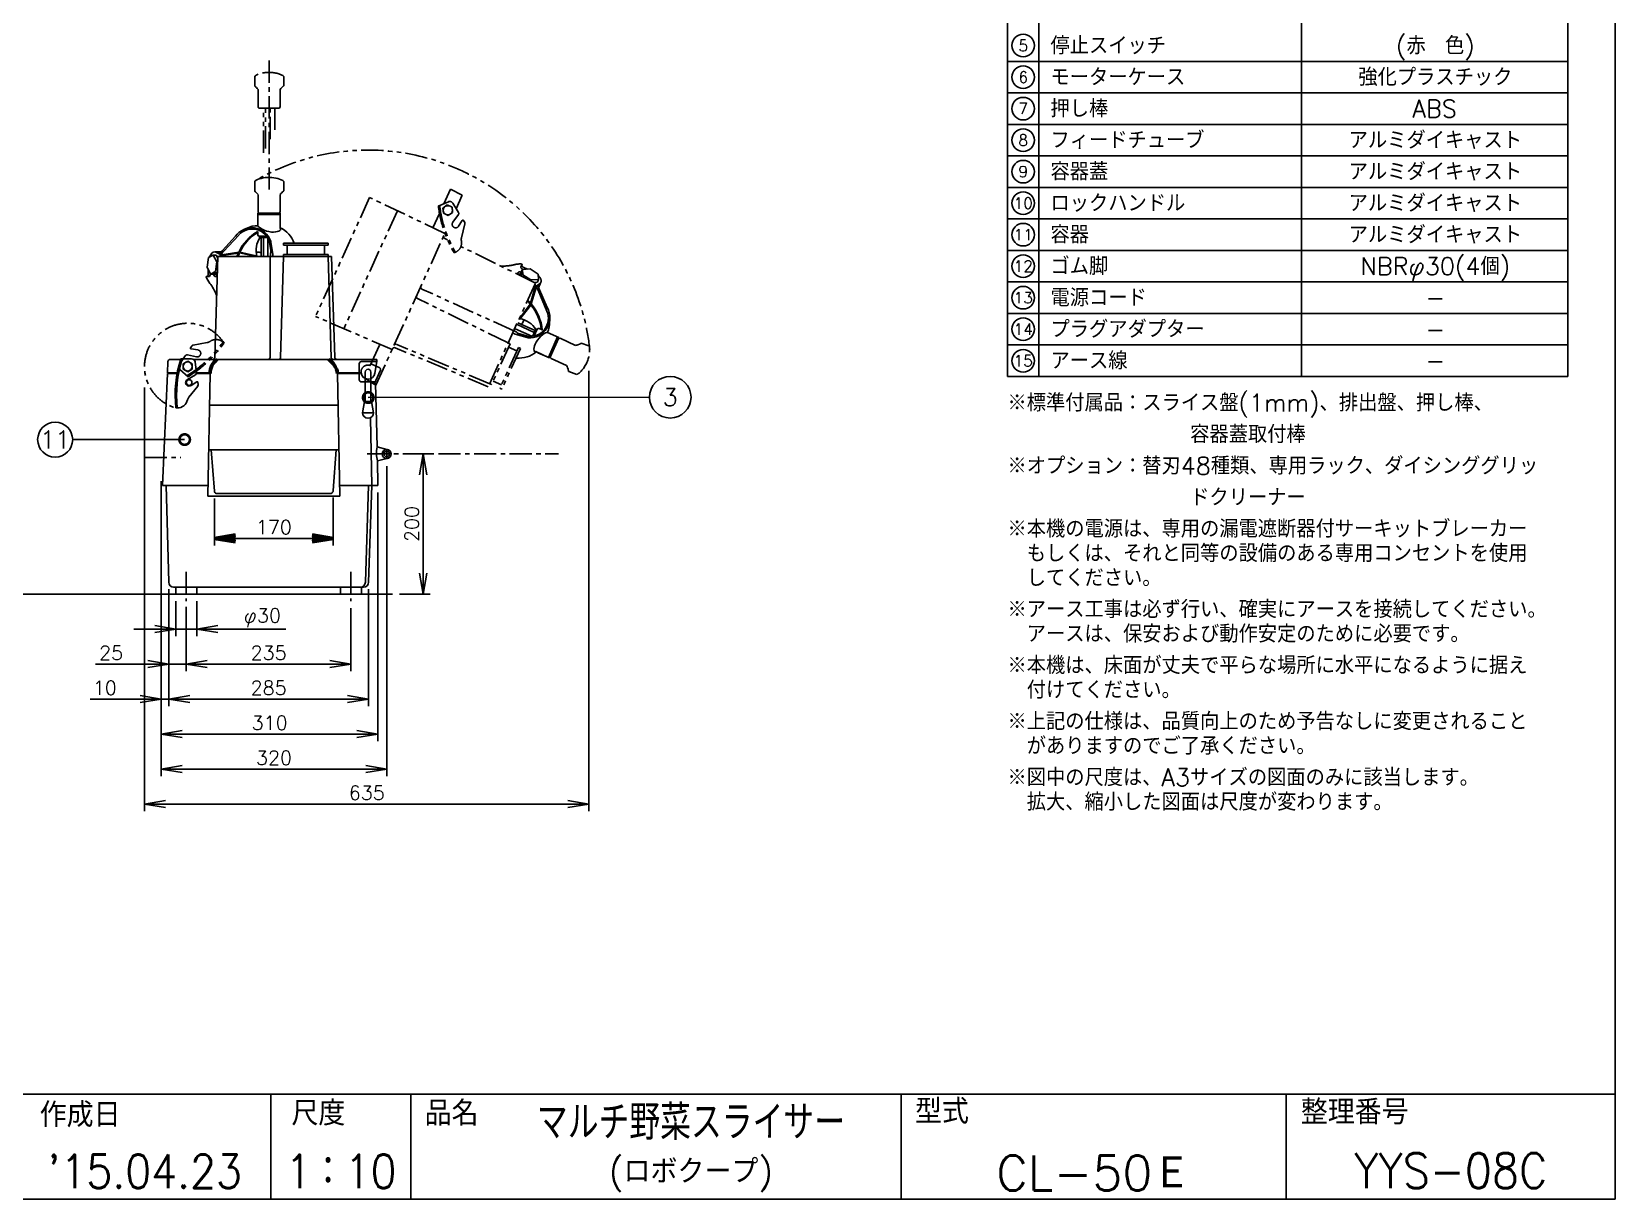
# Model space of a CAD drawing. Extents: x 230 to 4050, y 0 to 2754.
# Drawn here: x 1789 to 4050, y 0 to 1667 of the extents above; entities that cross this region are included whole.
import ezdxf
from ezdxf.enums import TextEntityAlignment as Align

# ---------------------------------------------------------------- set-up
doc = ezdxf.new("R2010")
doc.units = 0
doc.header["$PDMODE"] = 3
doc.linetypes.add('CENTER', pattern=[50.8, 31.75, -6.35, 6.35, -6.35])
doc.linetypes.add('PHANTOM', pattern=[63.5, 31.75, -6.35, 6.35, -6.35, 6.35, -6.35])
doc.layers.get('0').update_dxf_attribs({"linetype": 'CONTINUOUS'})
doc.layers.get('DEFPOINTS').update_dxf_attribs({"linetype": 'CONTINUOUS'})
doc.layers.add('AM_0', color=7, linetype='CONTINUOUS', lineweight=50)
for name, color, linetype in [('DANMEN', 7, 'CONTINUOUS'), ('SIYOU', 7, 'CONTINUOUS'), ('SUNPOU', 7, 'CONTINUOUS'), ('WAKU', 7, 'CONTINUOUS')]:
    doc.layers.add(name, color=color, linetype=linetype)
doc.styles.get("Standard").update_dxf_attribs({"font": 'ROMANS', "bigfont": 'EXTFONT.shx'})
doc.dimstyles.get("Standard").update_dxf_attribs({"dimscale": 10, "dimtxt": 2, "dimasz": 3, "dimexe": 1, "dimexo": 1, "dimgap": 0.6, "dimtad": 3, "dimdec": 0, "dimzin": 0, "dimdsep": 46, "dimtxsty": 'STANDARD', "dimblk1": 'OPEN', "dimblk2": 'OPEN', "dimsah": 1, "dimcen": 1.5, "dimadec": 0, "dimazin": 0, "dimtfac": 1, "dimtdec": 0, "dimtmove": 0, "dimatfit": 0, "dimldrblk": 'DOTSMALL', "dimfxl": 1, "dimtvp": 1, "dimtolj": 1, "dimtzin": 0, "dimarcsym": 0})

# ---------------------------------------------------------------- blocks, each defined once
blk = doc.blocks.new('_DotSmall')
at = {"color": 0, "linetype": 'ByBlock', "const_width": 0.5}
blk.add_lwpolyline([(-0.0625, 0, 1), (0.0625, 0, 1)], format="xyb", close=True, dxfattribs=at)
blk = doc.blocks.new('_OPEN')
at = {"color": 0, "linetype": 'ByBlock'}
for p, q in [((-1, 0.167), (0, 0)), ((0, 0), (-1, -0.167)), ((0, 0), (-1, 0))]:
    blk.add_line(p, q, dxfattribs=at)
blk = doc.blocks.new('*D13')
at = {"layer": 'DEFPOINTS', "color": 0}
for p in [(1994.4, 864.3), (2024.4, 864.3), (2024.4, 814.3)]:
    blk.add_point(p, dxfattribs=at)
at = {"layer": 'SUNPOU', "color": 0, "lineweight": -2}
for p, q in [((1994.4, 854.3), (1994.4, 804.3)), ((2024.4, 854.3), (2024.4, 804.3)), ((1964.4, 814.3), (1934.4, 814.3)), ((1994.4, 814.3), (2024.4, 814.3)), ((2054.4, 814.3), (2151.6, 814.3))]:
    blk.add_line(p, q, dxfattribs=at)
at = {"layer": 'SUNPOU', "color": 0, "lineweight": -2, "xscale": 30, "yscale": 30, "zscale": 30}
blk.add_blockref('_OPEN', (1994.4, 814.3), dxfattribs=at)
at = {"layer": 'SUNPOU', "color": 0, "lineweight": -2, "xscale": 30, "yscale": 30, "zscale": 30, "rotation": 180}
blk.add_blockref('_OPEN', (2024.4, 814.3), dxfattribs=at)
at = {"layer": 'SUNPOU', "color": 0, "insert": (2118, 830.3), "char_height": 20, "attachment_point": 5}
blk.add_mtext('\\A1;φ30', dxfattribs=at)
blk = doc.blocks.new('*D14')
at = {"layer": 'DEFPOINTS', "color": 0}
for p in [(1984.2, 881.2), (2009.4, 856), (2009.4, 764.3)]:
    blk.add_point(p, dxfattribs=at)
at = {"layer": 'SUNPOU', "color": 0, "lineweight": -2}
for p, q in [((1984.2, 871.2), (1984.2, 754.3)), ((2009.4, 846), (2009.4, 754.3)), ((1954.2, 764.3), (1879.8, 764.3)), ((2009.4, 764.3), (1984.2, 764.3)), ((2039.4, 764.3), (2069.4, 764.3))]:
    blk.add_line(p, q, dxfattribs=at)
at = {"layer": 'SUNPOU', "color": 0, "lineweight": -2, "xscale": 30, "yscale": 30, "zscale": 30}
blk.add_blockref('_OPEN', (1984.2, 764.3), dxfattribs=at)
at = {"layer": 'SUNPOU', "color": 0, "lineweight": -2, "xscale": 30, "yscale": 30, "zscale": 30, "rotation": 180}
blk.add_blockref('_OPEN', (2009.4, 764.3), dxfattribs=at)
at = {"layer": 'SUNPOU', "color": 0, "insert": (1902, 780.3), "char_height": 20, "attachment_point": 5}
blk.add_mtext('\\A1;25', dxfattribs=at)
blk = doc.blocks.new('*D15')
at = {"layer": 'DEFPOINTS', "color": 0}
for p in [(2009.4, 854.3), (2244.4, 854.3), (2244.4, 764.3)]:
    blk.add_point(p, dxfattribs=at)
at = {"layer": 'SUNPOU', "color": 0, "lineweight": -2}
for p, q in [((2009.4, 844.3), (2009.4, 754.3)), ((2244.4, 844.3), (2244.4, 754.3)), ((2039.4, 764.3), (2214.4, 764.3))]:
    blk.add_line(p, q, dxfattribs=at)
at = {"layer": 'SUNPOU', "color": 0, "lineweight": -2, "xscale": 30, "yscale": 30, "zscale": 30, "rotation": 180}
blk.add_blockref('_OPEN', (2009.4, 764.3), dxfattribs=at)
at = {"layer": 'SUNPOU', "color": 0, "lineweight": -2, "xscale": 30, "yscale": 30, "zscale": 30}
blk.add_blockref('_OPEN', (2244.4, 764.3), dxfattribs=at)
at = {"layer": 'SUNPOU', "color": 0, "insert": (2126.9, 780.3), "char_height": 20, "attachment_point": 5}
blk.add_mtext('\\A1;235', dxfattribs=at)
blk = doc.blocks.new('*D16')
at = {"layer": 'DEFPOINTS', "color": 0}
for p in [(1973.7, 1035.3), (1984.2, 881.2), (1984.2, 714.3)]:
    blk.add_point(p, dxfattribs=at)
at = {"layer": 'SUNPOU', "color": 0, "lineweight": -2}
for p, q in [((1973.7, 1025.3), (1973.7, 704.3)), ((1984.2, 871.2), (1984.2, 704.3)), ((1943.7, 714.3), (1872.2, 714.3)), ((1984.2, 714.3), (1973.7, 714.3)), ((2014.2, 714.3), (2044.2, 714.3))]:
    blk.add_line(p, q, dxfattribs=at)
at = {"layer": 'SUNPOU', "color": 0, "lineweight": -2, "xscale": 30, "yscale": 30, "zscale": 30}
blk.add_blockref('_OPEN', (1973.7, 714.3), dxfattribs=at)
at = {"layer": 'SUNPOU', "color": 0, "lineweight": -2, "xscale": 30, "yscale": 30, "zscale": 30, "rotation": 180}
blk.add_blockref('_OPEN', (1984.2, 714.3), dxfattribs=at)
at = {"layer": 'SUNPOU', "color": 0, "insert": (1892.9, 730.3), "char_height": 20, "attachment_point": 5}
blk.add_mtext('\\A1;10', dxfattribs=at)
blk = doc.blocks.new('*D17')
at = {"layer": 'DEFPOINTS', "color": 0}
for p in [(1984.2, 881.2), (2269.6, 881.1), (2269.6, 714.3)]:
    blk.add_point(p, dxfattribs=at)
at = {"layer": 'SUNPOU', "color": 0, "lineweight": -2}
for p, q in [((1984.2, 871.2), (1984.2, 704.3)), ((2269.6, 871.1), (2269.6, 704.3)), ((2014.2, 714.3), (2239.6, 714.3))]:
    blk.add_line(p, q, dxfattribs=at)
at = {"layer": 'SUNPOU', "color": 0, "lineweight": -2, "xscale": 30, "yscale": 30, "zscale": 30, "rotation": 180}
blk.add_blockref('_OPEN', (1984.2, 714.3), dxfattribs=at)
at = {"layer": 'SUNPOU', "color": 0, "lineweight": -2, "xscale": 30, "yscale": 30, "zscale": 30}
blk.add_blockref('_OPEN', (2269.6, 714.3), dxfattribs=at)
at = {"layer": 'SUNPOU', "color": 0, "insert": (2126.9, 730.3), "char_height": 20, "attachment_point": 5}
blk.add_mtext('\\A1;285', dxfattribs=at)
blk = doc.blocks.new('*D18')
at = {"layer": 'DEFPOINTS', "color": 0}
for p in [(1973.7, 1035.3), (2283, 1019.3), (2283, 664.3)]:
    blk.add_point(p, dxfattribs=at)
at = {"layer": 'SUNPOU', "color": 0, "lineweight": -2}
for p, q in [((1973.7, 1025.3), (1973.7, 654.3)), ((2283, 1009.3), (2283, 654.3)), ((2003.7, 664.3), (2253, 664.3))]:
    blk.add_line(p, q, dxfattribs=at)
at = {"layer": 'SUNPOU', "color": 0, "lineweight": -2, "xscale": 30, "yscale": 30, "zscale": 30, "rotation": 180}
blk.add_blockref('_OPEN', (1973.7, 664.3), dxfattribs=at)
at = {"layer": 'SUNPOU', "color": 0, "lineweight": -2, "xscale": 30, "yscale": 30, "zscale": 30}
blk.add_blockref('_OPEN', (2283, 664.3), dxfattribs=at)
at = {"layer": 'SUNPOU', "color": 0, "insert": (2128.4, 680.3), "char_height": 20, "attachment_point": 5}
blk.add_mtext('\\A1;310', dxfattribs=at)
blk = doc.blocks.new('*D19')
at = {"layer": 'DEFPOINTS', "color": 0}
for p in [(2295.6, 1056.9), (1973.7, 1035.3), (2295.6, 614.3)]:
    blk.add_point(p, dxfattribs=at)
at = {"layer": 'SUNPOU', "color": 0, "lineweight": -2}
for p, q in [((2295.6, 1046.9), (2295.6, 604.3)), ((1973.7, 1025.3), (1973.7, 604.3)), ((2003.7, 614.3), (2265.6, 614.3))]:
    blk.add_line(p, q, dxfattribs=at)
at = {"layer": 'SUNPOU', "color": 0, "lineweight": -2, "xscale": 30, "yscale": 30, "zscale": 30, "rotation": 180}
blk.add_blockref('_OPEN', (1973.7, 614.3), dxfattribs=at)
at = {"layer": 'SUNPOU', "color": 0, "lineweight": -2, "xscale": 30, "yscale": 30, "zscale": 30}
blk.add_blockref('_OPEN', (2295.6, 614.3), dxfattribs=at)
at = {"layer": 'SUNPOU', "color": 0, "insert": (2134.6, 630.3), "char_height": 20, "attachment_point": 5}
blk.add_mtext('\\A1;320', dxfattribs=at)
blk = doc.blocks.new('*D20')
at = {"layer": 'DEFPOINTS', "color": 0}
for p in [(2584.4, 1193.2), (1949.7, 1169.3), (2584.4, 564.3)]:
    blk.add_point(p, dxfattribs=at)
at = {"layer": 'SUNPOU', "color": 0, "lineweight": -2}
for p, q in [((2584.4, 1183.2), (2584.4, 554.3)), ((1949.7, 1159.3), (1949.7, 554.3)), ((1979.7, 564.3), (2554.4, 564.3))]:
    blk.add_line(p, q, dxfattribs=at)
at = {"layer": 'SUNPOU', "color": 0, "lineweight": -2, "xscale": 30, "yscale": 30, "zscale": 30, "rotation": 180}
blk.add_blockref('_OPEN', (1949.7, 564.3), dxfattribs=at)
at = {"layer": 'SUNPOU', "color": 0, "lineweight": -2, "xscale": 30, "yscale": 30, "zscale": 30}
blk.add_blockref('_OPEN', (2584.4, 564.3), dxfattribs=at)
at = {"layer": 'SUNPOU', "color": 0, "insert": (2267.1, 580.3), "char_height": 20, "attachment_point": 5}
blk.add_mtext('\\A1;635', dxfattribs=at)
blk = doc.blocks.new('*D31')
at = {"color": 0, "linetype": 'ByBlock', "lineweight": -2}
for p, q in [((2327.3, 1064.4), (2357.6, 1064.4)), ((2347.6, 1034.4), (2347.6, 894.3)), ((2313.7, 864.3), (2357.6, 864.3))]:
    blk.add_line(p, q, dxfattribs=at)
at = {"layer": 'DEFPOINTS', "color": 0, "linetype": 'ByBlock'}
for p in [(2317.3, 1064.4), (2303.7, 864.3), (2347.6, 864.3)]:
    blk.add_point(p, dxfattribs=at)
at = {"color": 0, "linetype": 'ByBlock', "lineweight": -2, "xscale": 30, "yscale": 30, "zscale": 30}
for p, rotation in [((2347.6, 1064.4), 90), ((2347.6, 864.3), 270)]:
    blk.add_blockref('_OPEN', p, dxfattribs=dict(at, rotation=rotation))
at = {"color": 0, "linetype": 'ByBlock', "insert": (2331.6, 964.4), "char_height": 20, "attachment_point": 5, "rotation": 90}
blk.add_mtext('\\A1;200', dxfattribs=at)
blk = doc.blocks.new('*D35')
at = {"layer": 'AM_0', "color": 0, "lineweight": -2}
for p, q in [((2049.7, 1001), (2049.7, 933.8)), ((2219.2, 1002.1), (2219.2, 933.8)), ((2079.7, 943.8), (2189.2, 943.8))]:
    blk.add_line(p, q, dxfattribs=at)
at = {"layer": 'DEFPOINTS', "color": 0}
for p in [(2049.7, 1011), (2219.2, 1012.1), (2219.2, 943.8)]:
    blk.add_point(p, dxfattribs=at)
at = {"layer": 'AM_0', "color": 0, "lineweight": -2, "xscale": 30, "yscale": 30, "zscale": 30, "rotation": 180}
blk.add_blockref('_OPEN', (2049.7, 943.8), dxfattribs=at)
at = {"layer": 'AM_0', "color": 0, "lineweight": -2, "xscale": 30, "yscale": 30, "zscale": 30}
blk.add_blockref('_OPEN', (2219.2, 943.8), dxfattribs=at)
at = {"layer": 'AM_0', "color": 0, "insert": (2134.4, 959.8), "char_height": 20, "attachment_point": 5}
blk.add_mtext('\\A1;170', dxfattribs=at)

msp = doc.modelspace()

# ---------------------------------------------------------------- linework, layer by layer
at = {"color": 2}
for p, q in [((2107, 1604), (2107, 1589.7)), ((2111.8, 1560.4), (2111.8, 1584.6)), ((2143.4, 1560.4), (2143.4, 1584.6)), ((2148.8, 1603.5), (2148.8, 1590.2)), ((2107, 1454), (2107, 1439.7)), ((2148.8, 1453.5), (2148.8, 1440.2)), ((2111.8, 1410.4), (2111.8, 1434.6)), ((2143.4, 1410.4), (2143.4, 1434.6)), ((2111.6, 1408.3), (2111.6, 1390.3)), ((2111.6, 1408.3), (2143.6, 1408.3)), ((2143.6, 1406.3), (2111.6, 1406.3)), ((2143.6, 1389.9), (2143.6, 1408.3)), ((2143.6, 1406.3), (2143.6, 1386.5)), ((2111.6, 1382.2), (2111.6, 1377.3)), ((2079.4, 1375.2), (2060.9, 1354.8)), ((2084.2, 1377), (2062.3, 1353.4)), ((2113.6, 1375.3), (2123.9, 1375.3)), ((2113.6, 1375.3), (2113.8, 1373.4)), ((2113.8, 1373.4), (2118.4, 1373.3)), ((2116.5, 1373.3), (2116.5, 1373.4)), ((2116.5, 1346.3), (2116.5, 1373.3)), ((2116.5, 1373.3), (2120.4, 1373.3)), ((2118.4, 1373.3), (2118.4, 1375.3)), ((2119.2, 1375.3), (2119.2, 1373.3)), ((2119.2, 1373.3), (2125.3, 1373.3)), ((2119.5, 1346.3), (2119.5, 1373.3)), ((2126, 1346.3), (2126, 1372.3)), ((2128.3, 1366.5), (2130, 1355.5)), ((2130.3, 1366.8), (2132.9, 1349.3)), ((2148.1, 1362.3), (2148.1, 1365.3)), ((2212.1, 1365.3), (2148.1, 1365.3)), ((2212.1, 1362.3), (2148.1, 1362.3)), ((2153.6, 1349.3), (2153.6, 1362.3)), ((2206.6, 1349.3), (2206.6, 1362.3)), ((2212.1, 1362.3), (2212.1, 1365.3)), ((2040.9, 1344.7), (2039, 1331.2)), ((2040.9, 1344.7), (2047.8, 1348.4)), ((2047.8, 1348.4), (2052, 1348.4)), ((2053, 1338.5), (2047.8, 1348.4)), ((2054.4, 1346.3), (2049.9, 1202.3)), ((2050.1, 1352.8), (2053.5, 1352.8)), ((2053, 1338.5), (2051.1, 1325)), ((2054.3, 1344), (2052, 1348.4)), ((2052.5, 1352.8), (2059.7, 1353.3)), ((2058, 1349.3), (2052.6, 1352.2)), ((2216.8, 1346.3), (2054.4, 1346.3)), ((2058.4, 1350.9), (2055.9, 1352.2)), ((2083.6, 1351.3), (2059.7, 1347.7)), ((2084.2, 1352.5), (2059.9, 1348.9)), ((2083.6, 1351.3), (2083.5, 1352.4)), ((2085.2, 1351.4), (2086.8, 1352.6)), ((2085.2, 1351.4), (2107.2, 1346.6)), ((2085.8, 1352.7), (2110.8, 1346.6)), ((2113.3, 1352.3), (2109.7, 1352.4)), ((2129.1, 1346.3), (2129.1, 1202.3)), ((2129.4, 1350.3), (2129.4, 1346.3)), ((2132.9, 1349.3), (2132.9, 1346.3)), ((2148.1, 1346.3), (2144.1, 1202.3)), ((2148.1, 1346.3), (2148.1, 1349.3)), ((2212.1, 1349.3), (2148.1, 1349.3)), ((2212.1, 1346.3), (2212.1, 1349.3)), ((2212.1, 1346.3), (2216.1, 1202.3)), ((2216.8, 1346.3), (2221.3, 1202.3)), ((2037.5, 1317.7), (2041.7, 1317.7)), ((2039, 1331.2), (2044.1, 1321.3)), ((2040.8, 1327.7), (2040.8, 1320.7)), ((2052.1, 1321.3), (2043.6, 1321.3)), ((2051.1, 1325), (2044.1, 1321.3)), ((2053.7, 1324.1), (2048.3, 1321.3)), ((2050.7, 1317.7), (2051.5, 1317.7)), ((2501.1, 1279.6), (2507.7, 1302.9)), ((2502, 1278.6), (2508.8, 1302.2)), ((2524.3, 1268.4), (2511.9, 1298.1)), ((2524.6, 1273.6), (2513.7, 1298.9)), ((2501.5, 1277), (2485.6, 1256.8)), ((2500.5, 1278.2), (2487.1, 1260.1)), ((2500.5, 1278.2), (2501, 1276.2)), ((2501.1, 1279.6), (2502.2, 1279.3)), ((2481.8, 1249.1), (2506.3, 1237.9)), ((2483, 1251.8), (2507.6, 1240.6)), ((2489.8, 1252.2), (2491.3, 1255.4)), ((2478.9, 1235.6), (2476.2, 1236.8)), ((2481.3, 1238.4), (2477.7, 1240)), ((2496, 1230.7), (2478.9, 1235.6)), ((2479.1, 1243.1), (2502.7, 1232.4)), ((2496.5, 1232.7), (2485.7, 1235.7)), ((2506.5, 1238.1), (2503.9, 1232.5)), ((2507.6, 1240.6), (2506, 1237)), ((2510.6, 1242.4), (2506.3, 1233)), ((2508.3, 1237.3), (2506.5, 1238.1)), ((2508.7, 1243), (2506.8, 1238.8)), ((2506.8, 1238.8), (2508.6, 1238)), ((2507.6, 1240.6), (2507.6, 1240.6)), ((2510.6, 1242.4), (2508.7, 1243)), ((2517.7, 1241.4), (2513.2, 1243.4)), ((2541.5, 1230.5), (2525, 1238)), ((2526.4, 1202.2), (2539.6, 1231.4)), ((2541.5, 1230.5), (2528.2, 1201.4)), ((2543.3, 1229.5), (2565.3, 1219.4)), ((2573.3, 1222.4), (2584, 1218.6)), ((2001.2, 1199.3), (1986.2, 1199.3)), ((2001.4, 1200.1), (2017, 1200.1)), ((2019.6, 1199.3), (2281.4, 1199.3)), ((2281.4, 1196.3), (2281.4, 1199.3)), ((2526.4, 1202.2), (2508.3, 1210.5)), ((2511.4, 1209), (2528.2, 1201.4)), ((2530.2, 1200.8), (2552.2, 1190.7)), ((1982.4, 1179.1), (1975.4, 1019.3)), ((1983.2, 1196.5), (1982.4, 1180.3)), ((1996.4, 1180.3), (1982.4, 1180.3)), ((1996.3, 1179.3), (1982.4, 1179.3)), ((2011.4, 1196.9), (2004.9, 1193.1)), ((2004.9, 1193.1), (2004.9, 1185.6)), ((2004.9, 1185.6), (2011.4, 1181.8)), ((2022.5, 1177.3), (2010.9, 1170.7)), ((2017.9, 1193.1), (2011.4, 1196.9)), ((2011.4, 1181.8), (2017.9, 1185.6)), ((2017.9, 1185.6), (2017.9, 1193.1)), ((2024, 1180.3), (2022, 1195.7)), ((2043, 1180.3), (2024, 1180.3)), ((2043, 1179.3), (2024, 1179.3)), ((2043.4, 1179.3), (2039.9, 1004.3)), ((2225.3, 1179.3), (2228.6, 1004.3)), ((2258.9, 1180.3), (2225.7, 1180.3)), ((2256.4, 1179.3), (2225.7, 1179.3)), ((2256.4, 1180.3), (2256.4, 1193.3)), ((2256.4, 1170.3), (2256.4, 1179.3)), ((2281.4, 1196.3), (2259.4, 1196.3)), ((2264.9, 1181.3), (2264.9, 1139.3)), ((2272.9, 1181.3), (2272.9, 1139.3)), ((2281.4, 1196.3), (2278.8, 1179.8)), ((2555.5, 1182), (2567, 1177.9)), ((2012.9, 1145.3), (2025.6, 1161.4)), ((2024.3, 1167.5), (2016.1, 1162.2)), ((2026.2, 1163.6), (2025.8, 1166.8)), ((2280.1, 1167.3), (2259.4, 1167.3)), ((2279.6, 1165.3), (2281.8, 1074.4)), ((2042, 1134.2), (2226.8, 1134.2)), ((2263.9, 1139.3), (2260.9, 1123.3)), ((2273.9, 1139.3), (2263.9, 1139.3)), ((2276.9, 1123.3), (2273.9, 1139.3)), ((1994.5, 1130.1), (1996.5, 1130.1)), ((2260.9, 1123.3), (2276.9, 1123.3)), ((2272.4, 1115.7), (2274.2, 1019.3)), ((2041.1, 1070.3), (2227.6, 1070.3)), ((2045.1, 1070.3), (2049.7, 1011.2)), ((2223.6, 1070.3), (2219.2, 1012.1)), ((2295.6, 1070.9), (2281.8, 1074.4)), ((2282.2, 1055), (2283, 1019.3)), ((2295.7, 1057.9), (2282.4, 1054.4)), ((2040.4, 1019.3), (1975.4, 1019.3)), ((1980.4, 1019.3), (1984.2, 881.2)), ((2283, 1019.3), (2228.4, 1019.3)), ((2269.5, 1019.3), (2265.1, 881.1)), ((2274.4, 1019.3), (2269.6, 881.1)), ((2039.9, 1004.3), (2228.8, 1004.3)), ((2052, 1008), (2216.7, 1008)), ((2262.6, 874.3), (1991.2, 874.3)), ((1994.4, 864.3), (1994.4, 874.3)), ((1994.4, 864.3), (2024.4, 864.3)), ((2024.4, 864.3), (2024.4, 874.3)), ((2229.4, 864.3), (2229.4, 874.3)), ((2229.4, 864.3), (2259.4, 864.3)), ((2259.4, 864.3), (2259.4, 874.3))]:
    msp.add_line(p, q, dxfattribs=at)
at = {"color": 2, "linetype": 'CENTER'}
for p, q in [((2267.8, 1064.4), (2540.7, 1064.4)), ((1950, 1059.3), (2001.5, 1059.3)), ((2009.4, 896), (2009.4, 854.3)), ((2244.4, 896), (2244.4, 854.3))]:
    msp.add_line(p, q, dxfattribs=at)
at = {"color": 2}
for centre, radius in [((2011.4, 1189.3), 6.5), ((2013.4, 1166.3), 4), ((2295.6, 1064.4), 6.5), ((2295.6, 1064.4), 4)]:
    msp.add_circle(centre, radius, dxfattribs=at)
for centre, radius, start, end in [((2095.1, 1573.7), 20, 33.1966, 53.7135), ((2160.1, 1573.7), 20, 126.2865, 146.8034), ((2114.4, 1560.4), 2.56, 180, 234.4326), ((2140.8, 1560.4), 2.56, 305.5674, 0), ((2095.1, 1423.7), 20, 33.1966, 53.7135), ((2160.1, 1423.7), 20, 126.2865, 146.8034), ((2114.4, 1410.4), 2.56, 180, 234.4326), ((2140.8, 1410.4), 2.56, 305.5674, 0), ((2102.9, 1358.7), 28.7, 19.4001, 144.9851), ((2103.4, 1359.8), 25.8, 15.0086, 137.9338), ((2146.7, 1322.4), 69.4, 120.4293, 154.3032), ((2144.6, 1324.5), 65.2, 120.4297, 154.3805), ((2110, 1362.9), 27.5, 86.749, 120.1676), ((2126.8, 1352.7), 38.6, 19.2, 64.1551), ((2141.8, 1355.2), 32.8, 145.6052, 195.3078), ((2113.6, 1377.3), 2, 180, 270), ((2120.4, 1365.3), 10, 8.6255, 16.9007), ((2069.6, 1346.6), 12, 136.8674, 181.1052), ((2069.6, 1346.6), 10, 136.8674, 181.3262), ((2146.7, 1322.4), 69.4, 155.4295, 159.8322), ((2144.6, 1324.5), 65.2, 155.6973, 160.2535), ((2502.6, 1294.3), 10, 22.4104, 66.8693), ((2502.6, 1294.3), 12, 22.4104, 66.6482), ((2500.6, 1258.1), 25.8, 260.5516, 23.4769), ((2451.5, 1235.2), 65.2, 41.2403, 45.7966), ((2448.7, 1234.1), 69.4, 40.9725, 45.3752), ((2499.9, 1259), 28.7, 264.9431, 30.5282), ((2451.5, 1235.2), 65.2, 5.9727, 39.9235), ((2448.7, 1234.1), 69.4, 5.9723, 39.8463), ((2480.5, 1225), 32.8, 31.1482, 80.8508), ((2500.7, 1250.8), 27.5, 332.292, 5.7107), ((2498.7, 1240.3), 10, 254.1685, 262.4437), ((2512.4, 1241.6), 2, 65.543, 155.543), ((2542.2, 1227.1), 2.56, 65.543, 119.9756), ((1986.2, 1196.3), 3, 90, 176.9872), ((2165.7, 1148.5), 172.2, 162.577, 186.1407), ((2165.7, 1148.5), 170.2, 162.3657, 186.2131), ((2017, 1195.1), 5, 7.5521, 90), ((2046.9, 1202.3), 3, 270, 358.2101), ((2126.1, 1202.3), 3, 270, 0), ((2141.1, 1202.3), 3, 270, 358.4089), ((2219.1, 1202.3), 3, 181.5911, 270), ((2224.3, 1202.3), 3, 181.7899, 270), ((2484.5, 1239.8), 38.6, 264.7431, 309.6981), ((2531.3, 1203.1), 2.56, 191.1104, 245.543), ((2021, 1179.9), 3, 299.825, 7.5521), ((2259.4, 1193.3), 3, 90, 180), ((2268.9, 1181.3), 10, 185.7392, 351.0014), ((2268.9, 1181.3), 4, 0, 180), ((2535.3, 1180), 20, 11.8296, 32.3465), ((2013.4, 1166.3), 5, 119.825, 303.1533), ((2024.8, 1166.6), 1, 7.5521, 123.1533), ((2023.2, 1163.2), 3, 321.6991, 7.5521), ((2259.4, 1170.3), 3, 180, 270), ((1996.5, 1145.1), 15, 270, 346.1786), ((2020.8, 1139.1), 10, 141.6991, 166.1786), ((2268.9, 1123.3), 8, 180, 0), ((2321.8, 1065.6), 41, 167.682, 195.9563), ((1991.2, 881.3), 7, 181.5802, 270), ((2258.1, 881.3), 7, 270, 358.181), ((2262.6, 881.3), 7, 270, 358.0251)]:
    msp.add_arc(centre, radius, start, end, dxfattribs=at)
at = {"color": 2, "linetype": 'PHANTOM'}
msp.add_arc((2562.3, 1239.2), 20, 278.7396, 299.2565, dxfattribs=at)
at = {"color": 2}
for centre, major_axis, ratio, start_param, end_param in [((2127.6, 1446.8), (25, 0), 0.5, 0.556518, 2.536005), ((2127.6, 1446.8), (25, 0), 0.5, -0.597863, -0.556518), ((2050.1, 1334.8), (0, 18), 0.516829, 0, 0.92413), ((2050.1, 1334.8), (0, 18), 0.516829, -0.268649, 0), ((2053.5, 1334.8), (0, 18), 0.516829, -0.268649, 0), ((2113.3, 1334.8), (0, 17.5), 0.532981, -0.348828, 0), ((2128.6, 1355.3), (-0.75, 4.94), 0.275193, 3.141593, 4.712389), ((2037.5, 1320.7), (3.31, 0), 0.906573, 4.712389, 6.283185), ((2053, 1337.5), (0, 35), 0.537782, 2.171442, 2.573428), ((2050.7, 1321.3), (0, 3.6), 0.537782, 1.570796, 3.141593), ((2054, 1321.3), (0, 3.6), 0.537782, 1.570796, 2.64266), ((2018.6, 1241.3), (0.9, 80), 0.537933, -0.89114, -0.578887), ((2473.9, 1259.4), (15.9, -7.2), 0.532981, -0.348828, 0), ((2486.1, 1237), (4.81, -1.36), 0.275193, 3.141593, 4.712389), ((2055.4, 1013), (5.16, 3.87), 0.641152, 2.646844, 3.636342)]:
    msp.add_ellipse(centre, major_axis=major_axis, ratio=ratio, start_param=start_param, end_param=end_param, dxfattribs=at)
at = {"color": 2, "extrusion": (0, 0, -1)}
for centre, major_axis, ratio, start_param, end_param in [((2041.7, 1321.3), (0, 3.6), 0.537782, 1.570796, 3.141593), ((2051.5, 1327.7), (0, 10), 0.537782, 2.769419, 3.141593), ((2213.4, 1012.8), (4.09, 4.09), 1, 0.902961, 1.760555)]:
    msp.add_ellipse(centre, major_axis=major_axis, ratio=ratio, start_param=start_param, end_param=end_param, dxfattribs=at)
at = {"color": 2, "linetype": 'PHANTOM'}
for start_param, end_param in [(3.655746, 3.739455), (0.547988, 2.762901), (-0.597863, -0.461721)]:
    msp.add_ellipse((2569.9, 1200), major_axis=(-10.4, -22.8), ratio=0.5, start_param=start_param, end_param=end_param, dxfattribs=at)
at = {"color": 2}
for points in [[(2111.6, 1390.3), (2111.5, 1388.4), (2129.9, 1376.7), (2146.6, 1384), (2143.6, 1386.5)], [(2525.1, 1238), (2523.3, 1238.9), (2505.1, 1227), (2504.8, 1208.7), (2508.3, 1210.5)]]:
    msp.add_open_spline(points, degree=3, knots=[3.813564, 3.813564, 3.813564, 3.813564, 20.028579, 33.608098, 33.608098, 33.608098, 33.608098], dxfattribs=at)
at = {"layer": 'AM_0', "color": 2}
for centre, radius, start, end in [((2066.1, 1180.5), 22.7, 124.0626, 182.9402), ((2197.4, 1175.3), 28.3, 8.2763, 58.3749)]:
    msp.add_arc(centre, radius, start, end, dxfattribs=at)
at = {"layer": 'DANMEN', "color": 2, "linetype": 'CENTER'}
msp.add_line((2127.6, 1441.9), (2127.6, 1628.6), dxfattribs=at)
at = {"layer": 'DANMEN', "color": 2, "linetype": 'PHANTOM'}
for p, q in [((2112.9, 1558.3), (2142.3, 1558.3)), ((2142.3, 1558.3), (2112.9, 1558.3)), ((2142.3, 1558.3), (2112.9, 1558.3)), ((2112.9, 1558.3), (2142.3, 1558.3)), ((2119.6, 1494.3), (2119.6, 1558.3)), ((2122.6, 1500.5), (2122.6, 1558.3)), ((2129.1, 1513.8), (2129.1, 1558.3)), ((2135.6, 1527.1), (2135.6, 1558.3)), ((2271.2, 1430.5), (2194, 1260.8)), ((2378.6, 1379.2), (2271.2, 1430.5)), ((2377.1, 1421.6), (2386.6, 1442.6)), ((2403.5, 1433.8), (2386.6, 1442.6)), ((2394.7, 1414.6), (2403.5, 1433.8)), ((2142.3, 1408.3), (2112.9, 1408.3)), ((2112.9, 1408.3), (2142.3, 1408.3)), ((2310.8, 1411.6), (2234.3, 1243.4)), ((2361.5, 1387.4), (2370.8, 1407.8)), ((2369.2, 1418.1), (2383.7, 1424.6)), ((2382, 1419.9), (2375.9, 1415.5)), ((2375.9, 1415.5), (2376.7, 1408.1)), ((2376.7, 1408.1), (2383.5, 1405)), ((2388.9, 1416.8), (2382, 1419.9)), ((2383.5, 1405), (2389.6, 1409.3)), ((2389.6, 1409.3), (2388.9, 1416.8)), ((2398, 1409.4), (2389.8, 1422.6)), ((2397.9, 1406.1), (2390, 1395.2)), ((2403.5, 1397.8), (2398.3, 1389.6)), ((2402.3, 1372.9), (2407.2, 1392.8)), ((2406.9, 1395.1), (2405.2, 1397.8)), ((2280.1, 1162.5), (2378.6, 1379.2)), ((2382.2, 1370.3), (2378.6, 1372.1)), ((2507.9, 1308.3), (2401.5, 1360.8)), ((2391.7, 1351.4), (2393.6, 1352.3)), ((2488.8, 1335.5), (2487.1, 1331.7)), ((2483.4, 1323.5), (2483, 1322.7)), ((2486.1, 1320.7), (2489.6, 1328.4)), ((2488, 1318.1), (2487.6, 1324.2)), ((2489.4, 1328), (2500.5, 1328.6)), ((2489.8, 1320.1), (2489.4, 1328)), ((2501.3, 1312.8), (2489.8, 1320.1)), ((2496.5, 1328.4), (2490.2, 1331.2)), ((2512, 1321.3), (2500.5, 1328.6)), ((2501.3, 1312.8), (2512.4, 1313.4)), ((2512.4, 1313.4), (2510.7, 1309.6)), ((2512.4, 1313.4), (2512, 1321.3)), ((2476.9, 1240.2), (2345.8, 1299.9)), ((2507.9, 1308.3), (2440.6, 1160.4)), ((2505.7, 1309.4), (2510.7, 1309.6)), ((2509.1, 1303.8), (2513.9, 1307.5)), ((2510.3, 1302.7), (2512.6, 1304.4)), ((2514.6, 1307.3), (2512, 1300.6)), ((2515.6, 1309.5), (2514.2, 1306.4)), ((2469.1, 1223), (2339.6, 1286.3)), ((2303.3, 1213.5), (2194, 1260.8)), ((2039.3, 1223.5), (2019.2, 1219.8)), ((2063.2, 1222.8), (2061.7, 1224.1)), ((2471.8, 1221.7), (2445.3, 1163.5)), ((2469.1, 1223), (2471.8, 1221.7)), ((2528.8, 1202.6), (2540.9, 1229.4)), ((2540.9, 1229.4), (2528.8, 1202.6)), ((2007.8, 1204.4), (1999.2, 1191.5)), ((2010.9, 1205.7), (2024, 1203.1)), ((2017.2, 1218.5), (2015.4, 1215.8)), ((2016.1, 1214.3), (2025.7, 1212.9)), ((2272.1, 1190.8), (2285.9, 1221.1)), ((2440.6, 1160.4), (2307.6, 1216)), ((2442.6, 1164.7), (2309.8, 1220.7)), ((2483.6, 1216.4), (2457.2, 1158.1)), ((2486.4, 1215.1), (2459.9, 1156.9)), ((2469.5, 1216.7), (2481.4, 1211.4)), ((2483.6, 1216.4), (2486.4, 1215.1)), ((2011.8, 1174.7), (1999.9, 1185.2)), ((2273.1, 1193.1), (2285, 1187.8)), ((2277.4, 1163.8), (2286.5, 1183.8)), ((2277.4, 1163.8), (2263.4, 1173)), ((2277.4, 1163.8), (2280.1, 1162.5)), ((2442.6, 1164.7), (2445.3, 1163.5)), ((2447.6, 1168.5), (2459.4, 1163.1)), ((2457.2, 1158.1), (2459.9, 1156.9))]:
    msp.add_line(p, q, dxfattribs=at)
at = {"layer": 'DANMEN', "color": 1, "linetype": 'CENTER'}
for p, q in [((2288.1, 1064.4), (2303.1, 1064.4)), ((2295.6, 1056.9), (2295.6, 1071.9))]:
    msp.add_line(p, q, dxfattribs=at)
at = {"layer": 'DANMEN', "color": 2}
msp.add_line((2303.7, 864.3), (1141.4, 864.3), dxfattribs=at)
at = {"layer": 'DANMEN', "color": 2, "linetype": 'PHANTOM'}
msp.add_circle((2382.8, 1412.4), 6.5, dxfattribs=at)
for centre, radius, start, end in [((2268.9, 1179.9), 318.4, 6.0312, 120.3893), ((2385.5, 1420), 5, 31.848, 111.2469), ((2540.3, 1438.7), 172.2, 186.873, 210.4367), ((2540.3, 1438.7), 170.2, 186.6616, 210.5091), ((2395.4, 1407.8), 3, 324.121, 31.848), ((2394.1, 1392.3), 5, 144.121, 327.4492), ((2404.3, 1397.3), 1, 31.848, 147.4492), ((2404.3, 1393.5), 3, 345.995, 31.848), ((2379.9, 1374.7), 3, 155.543, 243.7531), ((2387.4, 1365.9), 15, 294.2959, 10.4745), ((2412, 1370.5), 10, 165.995, 190.4745), ((2340.9, 1289), 3, 155.543, 243.9519), ((2347.1, 1302.6), 3, 155.543, 245.543), ((2011.4, 1189.3), 61.7, 32.8295, 254.0766), ((1922.3, 1321.8), 170.2, 301.1186, 324.966), ((1922.3, 1321.8), 172.2, 301.3299, 324.8936), ((2037.5, 1233.3), 10, 280.452, 304.9315), ((2051.8, 1212.8), 15, 48.7529, 124.9315), ((2010.3, 1202.8), 3, 78.5779, 146.305), ((2016.3, 1215.3), 1, 146.305, 261.9062), ((2019.7, 1216.8), 3, 100.452, 146.305), ((2025, 1208), 5, 258.5779, 81.9062), ((2306.5, 1213.2), 3, 67.3329, 155.543), ((2308.6, 1218), 3, 67.1342, 155.543), ((2003.4, 1188.8), 5, 146.305, 228.7529), ((2268.9, 1181.3), 10, 71.2822, 236.5444), ((2283.7, 1185), 3, 335.543, 65.543)]:
    msp.add_arc(centre, radius, start, end, dxfattribs=at)
for centre, major_axis, ratio, start_param, end_param in [((2127.6, 1596.8), (25, 0), 0.5, 0.556518, 2.536005), ((2127.6, 1596.8), (25, 0), 0.5, -0.597863, -0.556518), ((2427.1, 1384.3), (-72.4, 33.9), 0.537933, 2.250452, 2.562705), ((2500.4, 1313.2), (-31.9, 14.5), 0.537782, -0.97015, -0.568164), ((2491.6, 1334.2), (1.37, 3.01), 0.906573, 1.570796, 3.141593), ((2485.3, 1318.9), (-3.28, 1.49), 0.537782, 4.712389, 5.784252), ((2486.6, 1322), (-3.28, 1.49), 0.537782, 4.712389, 6.283185), ((2499.2, 1316.9), (-16.4, 7.5), 0.516829, 2.872943, 4.065723), ((2497.8, 1313.9), (-16.4, 7.5), 0.516829, 2.872943, 3.141593)]:
    msp.add_ellipse(centre, major_axis=major_axis, ratio=ratio, start_param=start_param, end_param=end_param, dxfattribs=at)
at = {"layer": 'DANMEN', "color": 2, "linetype": 'PHANTOM', "extrusion": (0, 0, -1)}
for centre, major_axis, start_param in [((2492.1, 1318.6), (-9.1, 4.14), -0.372174), ((2490.4, 1330.2), (-3.28, 1.49), -1.570796)]:
    msp.add_ellipse(centre, major_axis=major_axis, ratio=0.537782, start_param=start_param, end_param=0, dxfattribs=at)
at = {"layer": 'SIYOU', "color": 6}
for p, q in [((3182, 1895), (3182, 1175)), ((3982, 1895), (3982, 1175)), ((3982, 1175), (3182, 1175))]:
    msp.add_line(p, q, dxfattribs=at)
at = {"layer": 'SIYOU', "color": 7}
for p, q in [((3227, 1895), (3227, 1175)), ((3602, 1895), (3602, 1175)), ((3982, 1625), (3182, 1625)), ((3982, 1580), (3182, 1580)), ((3982, 1535), (3182, 1535)), ((3982, 1490), (3182, 1490)), ((3982, 1445), (3182, 1445)), ((3982, 1400), (3182, 1400)), ((3982, 1355), (3182, 1355)), ((3982, 1310), (3182, 1310)), ((3982, 1265), (3182, 1265)), ((3982, 1220), (3182, 1220))]:
    msp.add_line(p, q, dxfattribs=at)
at = {"layer": 'SIYOU'}
for centre in [(3204.5, 1647.5), (3204.5, 1602.5), (3204.5, 1557.5), (3204.5, 1512.5), (3204.5, 1467.5), (3204.5, 1422.5), (3204.5, 1377.5), (3204.5, 1332.5), (3204.5, 1287.5), (3204.5, 1242.5), (3204.5, 1197.5)]:
    msp.add_circle(centre, 16.1, dxfattribs=at)
at = {"layer": 'SUNPOU'}
for centre, radius in [((2700.4, 1145.4), 29.7), ((1822.1, 1084.9), 25)]:
    msp.add_circle(centre, radius, dxfattribs=at)
at = {"layer": 'WAKU', "color": 6}
for p, q in [((4050, 2753.5), (4050, 0)), ((230, 150), (4050, 150)), ((230, 0), (4050, 0))]:
    msp.add_line(p, q, dxfattribs=at)
at = {"layer": 'WAKU', "color": 7}
for p, q in [((2130, 150), (2130, 0)), ((2330, 150), (2330, 0)), ((3030, 150), (3030, 0)), ((3580, 150), (3580, 0))]:
    msp.add_line(p, q, dxfattribs=at)

# ---------------------------------------------------------------- texts
at = {"layer": 'SIYOU'}
for s, height, p in [('5', 16.1, (3204.5, 1647.5)), ('6', 16.1, (3204.5, 1602.5)), ('7', 16.1, (3204.5, 1557.5)), ('8', 16.1, (3204.5, 1512.5)), ('9', 16.1, (3204.5, 1467.5)), ('10', 16.07, (3204.5, 1422.5)), ('11', 16.07, (3204.5, 1377.5)), ('12', 16.07, (3204.5, 1332.5)), ('13', 16.07, (3204.5, 1287.5)), ('14', 16.07, (3204.5, 1242.5)), ('15', 16.07, (3204.5, 1197.5))]:
    msp.add_text(s, height=height, dxfattribs=at).set_placement(p, align=Align.MIDDLE)
for s, p in [('停止スイッチ', (3243.4, 1647.5)), ('モーターケース', (3243.4, 1602.5)), ('押し棒', (3243.4, 1557.5)), ('フィードチューブ', (3243.4, 1512.5)), ('容器蓋', (3243.4, 1467.5)), ('ロックハンドル', (3243.4, 1422.5)), ('容器', (3243.4, 1377.5)), ('ゴム脚', (3243.4, 1332.5)), ('電源コード', (3243.4, 1287.5)), ('プラグアダプター', (3243.4, 1242.5)), ('アース線', (3243.4, 1197.5))]:
    msp.add_text(s, height=25, dxfattribs=at).set_placement(p, align=Align.MIDDLE_LEFT)
at = {"layer": 'SIYOU', "color": 1}
for s, p in [('(赤\u3000色)', (3793, 1647.5)), ('強化プラスチック', (3793, 1602.5)), ('ABS', (3792, 1557.5)), ('アルミダイキャスト', (3793, 1512.5)), ('アルミダイキャスト', (3793, 1467.5)), ('アルミダイキャスト', (3793, 1422.5)), ('アルミダイキャスト', (3793, 1377.5)), ('NBRφ30(4個)', (3793, 1332.5)), ('-', (3793, 1287.5)), ('-', (3793, 1242.5)), ('-', (3793, 1197.5))]:
    msp.add_text(s, height=25, dxfattribs=at).set_placement(p, align=Align.MIDDLE_CENTER)
for s, p in [('※標準付属品：スライス盤(1mm)、排出盤、押し棒、', (3182, 1125)), ('              容器蓋取付棒', (3182, 1080)), ('※オプション：替刃48種類、専用ラック、ダイシンググリッ', (3182, 1035)), ('              ドクリーナー', (3182, 990)), ('※本機の電源は、専用の漏電遮断器付サーキットブレーカー ', (3182, 945)), ('\u3000もしくは、それと同等の設備のある専用コンセントを使用', (3182, 910)), ('\u3000してください。', (3182, 875)), ('※アース工事は必ず行い、確実にアースを接続してください。', (3182, 830)), ('\u3000アースは、保安および動作安定のために必要です。', (3182, 795)), ('※本機は、床面が丈夫で平らな場所に水平になるように据え', (3182, 750)), ('\u3000付けてください。', (3182, 715)), ('※上記の仕様は、品質向上のため予告なしに変更されること', (3182, 670)), ('\u3000がありますのでご了承ください。', (3182, 635)), ('※図中の尺度は、A3サイズの図面のみに該当します。', (3182, 590)), ('\u3000拡大、縮小した図面は尺度が変わります。', (3182, 555))]:
    msp.add_text(s, height=25, dxfattribs=at).set_placement(p)
at = {"layer": 'SUNPOU'}
for s, p in [('3', (2700.4, 1145.4)), ('11', (1822.1, 1084.9))]:
    msp.add_text(s, height=25, dxfattribs=at).set_placement(p, align=Align.MIDDLE)
at = {"layer": 'WAKU'}
for s, p in [('作成日', (1800, 103.1)), ('尺度', (2159.5, 105.4)), ('品名', (2349.7, 105.4)), ('型式', (3049.9, 108)), ('整理番号', (3600.9, 107.1))]:
    msp.add_text(s, height=35, dxfattribs=at).set_placement(p)
at = {"layer": 'WAKU', "color": 1, "width": 0.8}
msp.add_text('マルチ野菜スライサー', height=50, dxfattribs=at).set_placement((2730, 112.5), align=Align.MIDDLE)
at = {"layer": 'WAKU', "color": 1, "width": 0.9}
for s, height, p in [("'15.04.23", 48, (1950, 16)), ('1：10', 48, (2230.3, 16)), ('YYS-08C', 50, (3815, 16))]:
    msp.add_text(s, height=height, dxfattribs=at).set_placement(p, align=Align.CENTER)
at = {"layer": 'WAKU', "color": 1}
for s, height, p in [('(ロボクープ)', 35, (2730, 37.5)), ('CL-50Ｅ', 50, (3305, 37.5))]:
    msp.add_text(s, height=height, dxfattribs=at).set_placement(p, align=Align.MIDDLE)

# ---------------------------------------------------------------- dimensions: what is measured, and where the dimension line sits
at = {"linetype": 'ByBlock'}
dim = msp.add_linear_dim(base=(2347.6, 864.3), p1=(2317.3, 1064.4), p2=(2303.7, 864.3), angle=90, dimstyle='STANDARD', dxfattribs=at)
dim.commit()
dim.dimension.update_dxf_attribs({"geometry": '*D31', "text_midpoint": (2331.6, 964.4)})
at = {"layer": 'AM_0', "color": 7}
dim = msp.add_linear_dim(base=(2219.1826, 943.8273), p1=(2049.6621, 1010.9636), p2=(2219.1826, 1012.1249), dimstyle='STANDARD', dxfattribs=at)
dim.commit()
dim.dimension.update_dxf_attribs({"geometry": '*D35', "text_midpoint": (2134.4224, 959.8273)})
at = {"layer": 'SUNPOU'}
for base, p1, p2, picture, middle in [((2584.4, 564.3), (1949.7, 1169.3), (2584.4, 1193.2), '*D20', (2267.1, 580.3)), ((2269.6, 714.3), (1984.2, 881.2), (2269.6, 881.1), '*D17', (2126.9, 730.3)), ((2244.4, 764.3), (2009.4, 854.3), (2244.4, 854.3), '*D15', (2126.9, 780.3))]:
    dim = msp.add_linear_dim(base=base, p1=p1, p2=p2, dimstyle='STANDARD', dxfattribs=at)
    dim.commit()
    dim.dimension.update_dxf_attribs({"geometry": picture, "text_midpoint": middle})
for base, p1, p2, text, picture, middle in [((2295.6, 614.3), (1973.7, 1035.3), (2295.6, 1056.9), '320', '*D19', (2134.6, 630.3)), ((2283, 664.3), (1973.7, 1035.3), (2283, 1019.3), '310', '*D18', (2128.4, 680.3)), ((2024.4, 814.3), (1994.4, 864.3), (2024.4, 864.3), 'φ<>', '*D13', (2118, 830.3))]:
    dim = msp.add_linear_dim(base=base, p1=p1, p2=p2, text=text, dimstyle='STANDARD', dxfattribs=at)
    dim.commit()
    dim.dimension.update_dxf_attribs({"geometry": picture, "text_midpoint": middle})
for base, p1, p2, picture, middle in [((1984.1915, 714.3482), (1973.7065, 1035.3482), (1984.1915, 881.1552), '*D16', (1892.9446, 714.3482)), ((2009.4, 764.3), (1984.2, 881.2), (2009.4, 856), '*D14', (1902, 764.3))]:
    dim = msp.add_linear_dim(base=base, p1=p1, p2=p2, dimstyle='STANDARD', dxfattribs=at)
    dim.commit()
    dim.dimension.update_dxf_attribs({"geometry": picture, "text_midpoint": middle, "dimtype": 160})

# ---------------------------------------------------------------- leaders
for points in [[(2269.2, 1144.9), (2670.7, 1145.5)], [(2007, 1084.9), (1847.1, 1084.9)]]:
    msp.add_leader(points, dimstyle='STANDARD', dxfattribs=at)

doc.saveas('drawing.dxf')
